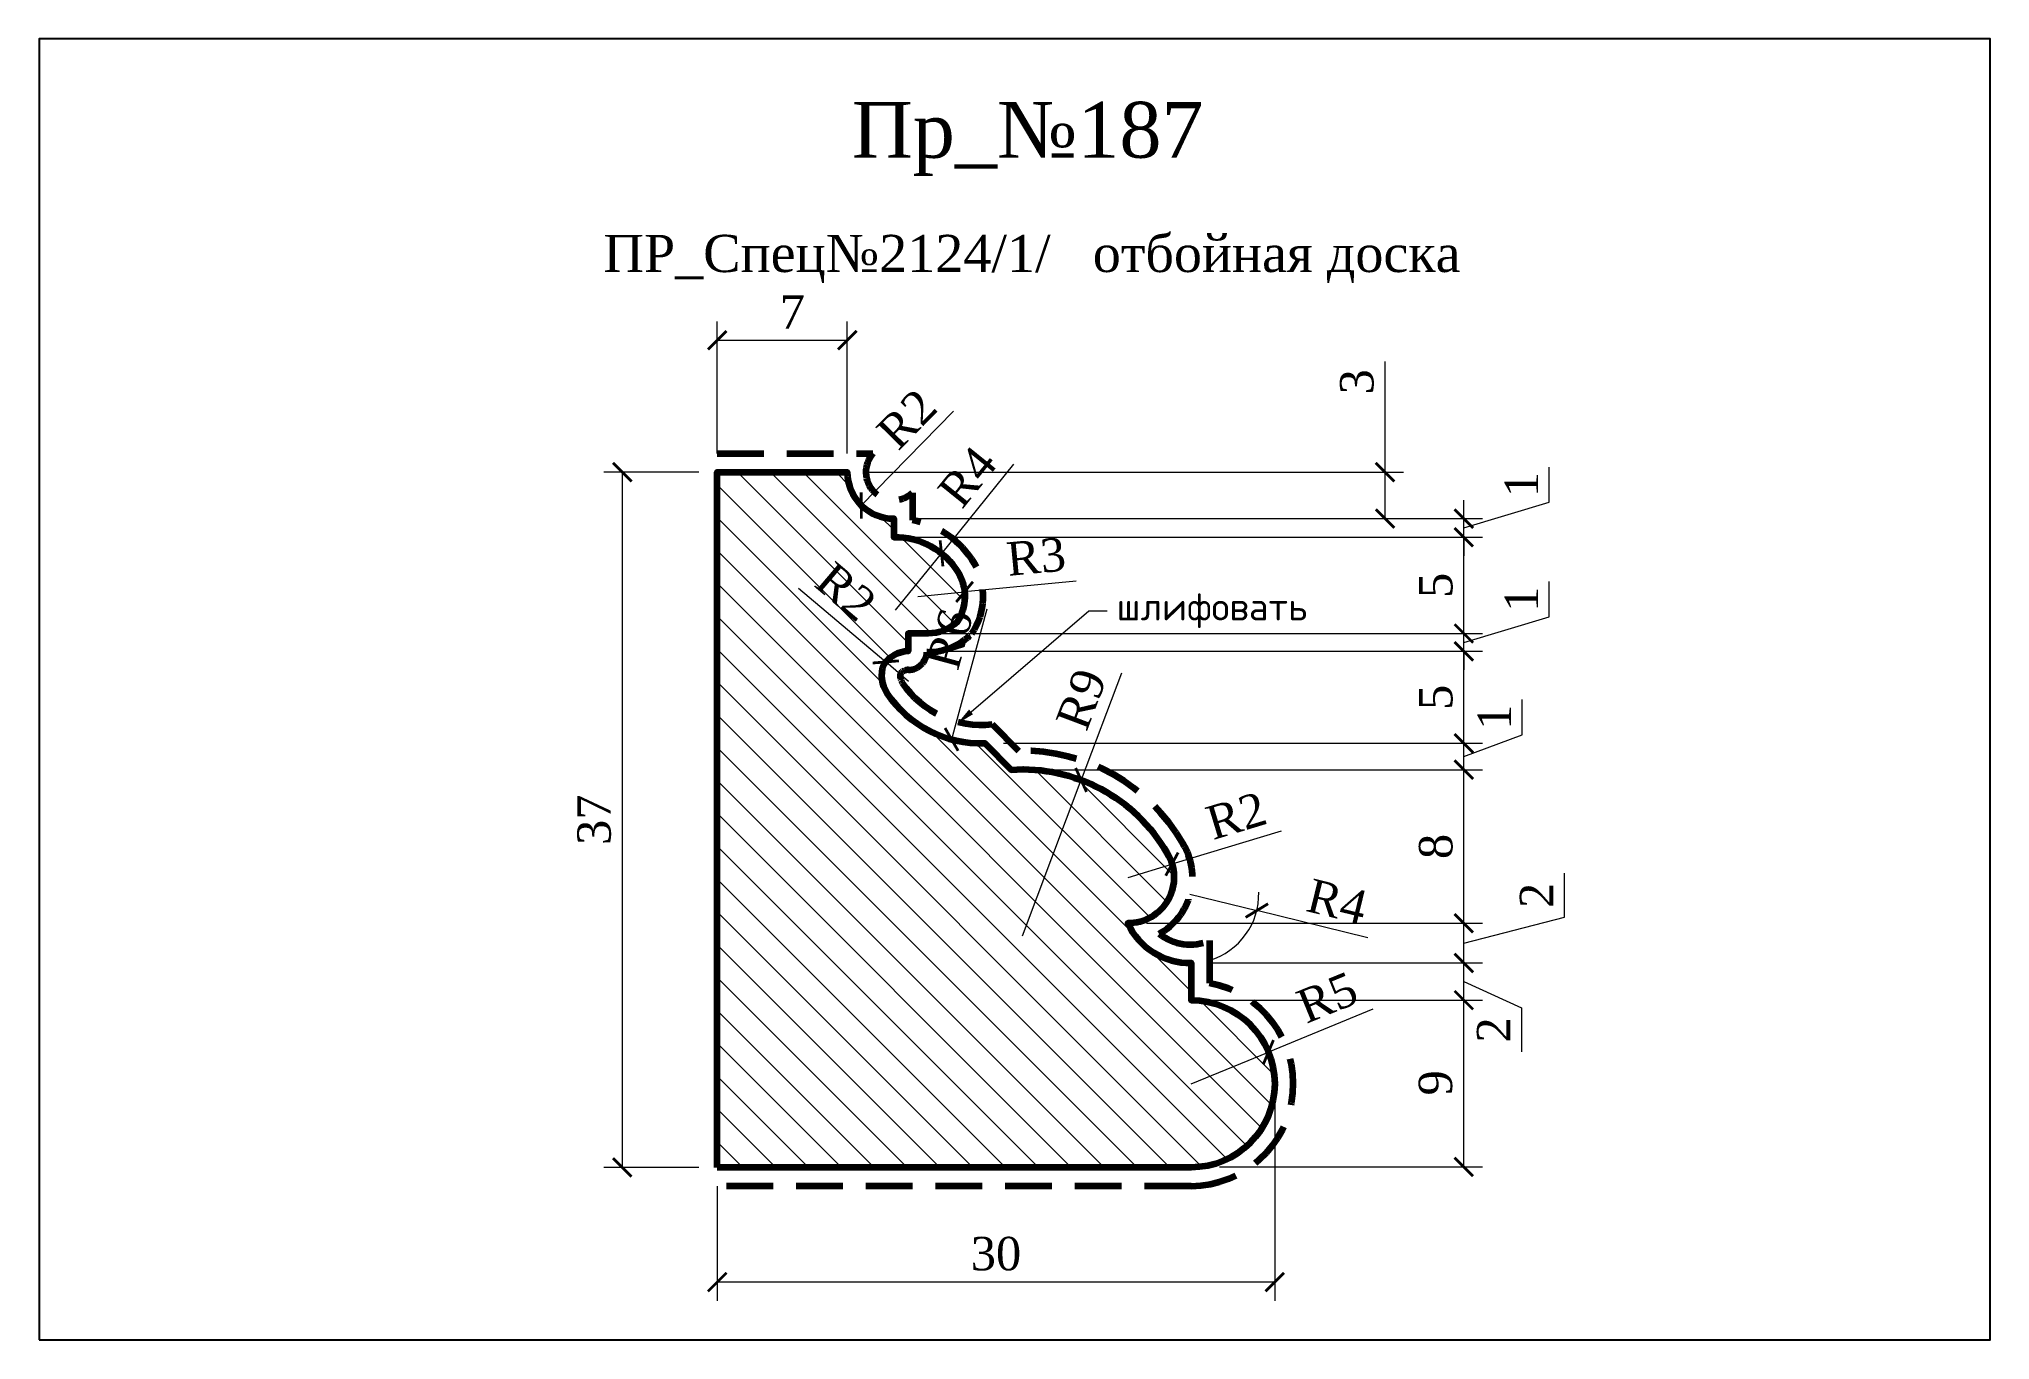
# Model space of a CAD drawing. Header units: millimetres. Extents: x 303856 to 303961, y -92145 to -92075.
import ezdxf
from ezdxf import colors
from ezdxf.entities.mleader import LeaderData, LeaderLine
from ezdxf.math import Vec2, Vec3

# ---------------------------------------------------------------- set-up
doc = ezdxf.new("R2010")
doc.units = ezdxf.units.MM
doc.header["$MEASUREMENT"] = 0
doc.linetypes.add('HIDDEN', pattern=[0.375, 0.25, -0.125])
doc.layers.add('Outside panel', color=7, linetype='Continuous', lineweight=18, true_color=0x7f5e57)
doc.layers.add('линия 50', color=1, linetype='Continuous', lineweight=211)
doc.layers.add('служебный слой РАЗМЕРЫ', color=7, linetype='Continuous', lineweight=9)
doc.layers.add('размеры в модели', color=7, linetype='Continuous')
doc.styles.add('ELECT', font='times.ttf')
doc.styles.get("Standard").update_dxf_attribs({"font": 'times.ttf'})
doc.styles.add('ЕСКД профили текст', font='isocpeur.ttf')
doc.dimstyles.new('M_1', dxfattribs={"dimtxt": 1.8, "dimasz": 1, "dimexe": 1, "dimexo": 1, "dimgap": 0.6, "dimtad": 1, "dimdec": 0, "dimdsep": 46, "dimtxsty": 'Standard', "dimblk": 'ARCHTICK', "dimcen": -5, "dimclrd": 7, "dimclre": 7, "dimclrt": 7, "dimadec": 0, "dimazin": 0, "dimtfac": 1, "dimtdec": 0, "dimtmove": 0, "dimatfit": 3, "dimfxl": 1, "dimtolj": 1, "dimtzin": 0, "dimlwd": 5, "dimlwe": 5, "dimarcsym": 0})

# ---------------------------------------------------------------- blocks, each defined once
blk = doc.blocks.new('_ArchTick')
at = {"color": 0, "linetype": 'ByBlock', "const_width": 0.15}
blk.add_lwpolyline([(-0.5, -0.5), (0.5, 0.5)], dxfattribs=at)
blk = doc.blocks.new('*D23')
at = {"layer": 'Defpoints', "color": 0, "ltscale": 1000, "transparency": 16777216}
for p in [(303902.35, -92100.81), (303933.03, -92100.81), (303902.35, -92101.81)]:
    blk.add_point(p, dxfattribs=at)
at = {"layer": 'размеры в модели', "color": 7, "lineweight": 5, "ltscale": 1000, "transparency": 16777216}
for p, q in [((303937.63, -92099.93), (303937.63, -92098.04)), ((303933.03, -92100.81), (303933.03, -92099.81)), ((303933.03, -92101.31), (303937.63, -92099.93)), ((303903.35, -92100.81), (303934.03, -92100.81)), ((303933.03, -92101.81), (303933.03, -92100.81)), ((303933.03, -92101.81), (303933.03, -92100.81)), ((303903.35, -92101.81), (303934.03, -92101.81)), ((303933.03, -92101.81), (303933.03, -92102.81))]:
    blk.add_line(p, q, dxfattribs=at)
for p, rotation in [((303933.03, -92100.81), 270), ((303933.03, -92101.81), 90)]:
    blk.add_blockref('_ArchTick', p, dxfattribs=dict(at, rotation=rotation))
at = {"layer": 'размеры в модели', "color": 7, "ltscale": 1000, "transparency": 16777216, "insert": (303936.13, -92098.98), "char_height": 1.8, "attachment_point": 5, "rotation": 90}
blk.add_mtext('\\A1;1', dxfattribs=at)
blk = doc.blocks.new('*D21')
at = {"layer": 'Defpoints', "color": 0, "ltscale": 1000, "transparency": 16777216}
for p in [(303903.13, -92106.99), (303933.03, -92106.99), (303903.13, -92107.95)]:
    blk.add_point(p, dxfattribs=at)
at = {"layer": 'размеры в модели', "color": 7, "lineweight": 5, "ltscale": 1000, "transparency": 16777216}
for p, q in [((303937.63, -92106.09), (303937.63, -92104.2)), ((303933.03, -92106.99), (303933.03, -92105.99)), ((303904.13, -92106.99), (303934.03, -92106.99)), ((303933.03, -92107.47), (303937.63, -92106.09)), ((303933.03, -92107.95), (303933.03, -92106.99)), ((303933.03, -92107.95), (303933.03, -92106.99)), ((303904.13, -92107.95), (303934.03, -92107.95)), ((303933.03, -92107.95), (303933.03, -92108.95))]:
    blk.add_line(p, q, dxfattribs=at)
for p, rotation in [((303933.03, -92106.99), 270), ((303933.03, -92107.95), 90)]:
    blk.add_blockref('_ArchTick', p, dxfattribs=dict(at, rotation=rotation))
at = {"layer": 'размеры в модели', "color": 7, "ltscale": 1000, "transparency": 16777216, "insert": (303936.13, -92105.14), "char_height": 1.8, "attachment_point": 5, "rotation": 90}
blk.add_mtext('\\A1;1', dxfattribs=at)
blk = doc.blocks.new('*D19')
at = {"layer": 'Defpoints', "color": 0, "ltscale": 1000, "transparency": 16777216}
for p in [(303907.25, -92112.9), (303933.03, -92112.9), (303908.67, -92114.32)]:
    blk.add_point(p, dxfattribs=at)
at = {"layer": 'размеры в модели', "color": 7, "lineweight": 5, "ltscale": 1000, "transparency": 16777216}
for p, q in [((303936.17, -92112.44), (303936.17, -92110.54)), ((303908.25, -92112.9), (303934.03, -92112.9)), ((303933.03, -92113.61), (303936.17, -92112.44)), ((303933.03, -92114.32), (303933.03, -92112.9)), ((303909.67, -92114.32), (303934.03, -92114.32))]:
    blk.add_line(p, q, dxfattribs=at)
for p, rotation in [((303933.03, -92112.9), 90), ((303933.03, -92114.32), 270)]:
    blk.add_blockref('_ArchTick', p, dxfattribs=dict(at, rotation=rotation))
at = {"layer": 'размеры в модели', "color": 7, "ltscale": 1000, "transparency": 16777216, "insert": (303934.67, -92111.49), "char_height": 1.8, "attachment_point": 5, "rotation": 90}
blk.add_mtext('\\A1;1', dxfattribs=at)
blk = doc.blocks.new('*D17')
at = {"layer": 'Defpoints', "color": 0, "ltscale": 1000, "transparency": 16777216}
for p in [(303914.96, -92122.58), (303933.03, -92122.58), (303918.35, -92124.72)]:
    blk.add_point(p, dxfattribs=at)
at = {"layer": 'размеры в модели', "color": 7, "lineweight": 5, "ltscale": 1000, "transparency": 16777216}
for p, q in [((303938.44, -92122.26), (303938.44, -92119.89)), ((303915.96, -92122.58), (303934.03, -92122.58)), ((303933.03, -92123.65), (303938.44, -92122.26)), ((303933.03, -92124.72), (303933.03, -92122.58)), ((303919.35, -92124.72), (303934.03, -92124.72))]:
    blk.add_line(p, q, dxfattribs=at)
for p, rotation in [((303933.03, -92122.58), 90), ((303933.03, -92124.72), 270)]:
    blk.add_blockref('_ArchTick', p, dxfattribs=dict(at, rotation=rotation))
at = {"layer": 'размеры в модели', "color": 7, "ltscale": 1000, "transparency": 16777216, "insert": (303936.94, -92121.08), "char_height": 1.8, "attachment_point": 5, "rotation": 90}
blk.add_mtext('\\A1;2', dxfattribs=at)
blk = doc.blocks.new('*D16')
at = {"layer": 'Defpoints', "color": 0, "ltscale": 1000, "transparency": 16777216}
for p in [(303918.35, -92124.72), (303933.03, -92124.72), (303918.35, -92126.72)]:
    blk.add_point(p, dxfattribs=at)
at = {"layer": 'размеры в модели', "color": 7, "lineweight": 5, "ltscale": 1000, "transparency": 16777216}
for p, q in [((303919.35, -92124.72), (303934.03, -92124.72)), ((303933.03, -92126.72), (303933.03, -92124.72)), ((303933.03, -92125.72), (303936.13, -92127.14)), ((303919.35, -92126.72), (303934.03, -92126.72)), ((303936.13, -92127.14), (303936.13, -92129.5))]:
    blk.add_line(p, q, dxfattribs=at)
for p, rotation in [((303933.03, -92124.72), 90), ((303933.03, -92126.72), 270)]:
    blk.add_blockref('_ArchTick', p, dxfattribs=dict(at, rotation=rotation))
at = {"layer": 'размеры в модели', "color": 7, "ltscale": 1000, "transparency": 16777216, "insert": (303934.63, -92128.32), "char_height": 1.8, "attachment_point": 5, "rotation": 90}
blk.add_mtext('\\A1;2', dxfattribs=at)
blk = doc.blocks.new('*D15')
at = {"layer": 'Defpoints', "color": 0, "ltscale": 1000, "transparency": 16777216}
for p in [(303918.35, -92126.72), (303933.03, -92126.72), (303918.88, -92135.69)]:
    blk.add_point(p, dxfattribs=at)
at = {"layer": 'размеры в модели', "color": 7, "lineweight": 5, "ltscale": 1000, "transparency": 16777216}
for p, q in [((303919.35, -92126.72), (303934.03, -92126.72)), ((303933.03, -92135.69), (303933.03, -92126.72)), ((303919.88, -92135.69), (303934.03, -92135.69))]:
    blk.add_line(p, q, dxfattribs=at)
for p, rotation in [((303933.03, -92126.72), 90), ((303933.03, -92135.69), 270)]:
    blk.add_blockref('_ArchTick', p, dxfattribs=dict(at, rotation=rotation))
at = {"layer": 'размеры в модели', "color": 7, "ltscale": 1000, "transparency": 16777216, "insert": (303931.51, -92131.17), "char_height": 1.8, "attachment_point": 5, "rotation": 90}
blk.add_mtext('\\A1;9', dxfattribs=at)
blk = doc.blocks.new('*D14')
at = {"layer": 'Defpoints', "color": 0, "ltscale": 1000, "transparency": 16777216}
for p in [(303899.85, -92098.31), (303902.35, -92100.81), (303928.79, -92100.81)]:
    blk.add_point(p, dxfattribs=at)
at = {"layer": 'размеры в модели', "color": 7, "lineweight": 5, "ltscale": 1000, "transparency": 16777216}
for p, q in [((303928.79, -92098.31), (303928.79, -92092.35)), ((303900.85, -92098.31), (303929.79, -92098.31)), ((303928.79, -92100.81), (303928.79, -92098.31)), ((303903.35, -92100.81), (303929.79, -92100.81))]:
    blk.add_line(p, q, dxfattribs=at)
for p, rotation in [((303928.79, -92098.31), 90), ((303928.79, -92100.81), 270)]:
    blk.add_blockref('_ArchTick', p, dxfattribs=dict(at, rotation=rotation))
at = {"layer": 'размеры в модели', "color": 7, "ltscale": 1000, "transparency": 16777216, "insert": (303927.28, -92093.45), "char_height": 1.8, "attachment_point": 5, "rotation": 90}
blk.add_mtext('\\A1;3', dxfattribs=at)
blk = doc.blocks.new('*D13')
at = {"layer": 'Defpoints', "color": 0, "ltscale": 1000, "transparency": 16777216}
for p in [(303906.16, -92104.75), (303903.64, -92105)]:
    blk.add_point(p, dxfattribs=at)
at = {"layer": 'размеры в модели', "color": 7, "lineweight": 5, "ltscale": 1000, "transparency": 16777216}
for p in [(303903.64, -92105), (303912.17, -92104.18)]:
    blk.add_line(p, (303906.16, -92104.75), dxfattribs=at)
at = {"layer": 'размеры в модели', "color": 7, "lineweight": 5, "ltscale": 1000, "transparency": 16777216, "rotation": 185.4526004736662}
blk.add_blockref('_ArchTick', (303906.16, -92104.75), dxfattribs=at)
at = {"layer": 'размеры в модели', "color": 7, "ltscale": 1000, "transparency": 16777216, "insert": (303910.01, -92102.86), "char_height": 1.8, "attachment_point": 5, "rotation": 5.4526}
blk.add_mtext('\\A1;R3', dxfattribs=at)
blk = doc.blocks.new('*D12')
at = {"layer": 'Defpoints', "color": 0, "ltscale": 1000, "transparency": 16777216}
for p in [(303904.92, -92102.68), (303902.45, -92105.74)]:
    blk.add_point(p, dxfattribs=at)
at = {"layer": 'размеры в модели', "color": 7, "lineweight": 5, "ltscale": 1000, "transparency": 16777216}
for p in [(303908.79, -92097.88), (303902.45, -92105.74)]:
    blk.add_line(p, (303904.92, -92102.68), dxfattribs=at)
at = {"layer": 'размеры в модели', "color": 7, "lineweight": 5, "ltscale": 1000, "transparency": 16777216, "rotation": 231.1443585872574}
blk.add_blockref('_ArchTick', (303904.92, -92102.68), dxfattribs=at)
at = {"layer": 'размеры в модели', "color": 7, "ltscale": 1000, "transparency": 16777216, "insert": (303906.31, -92098.56), "char_height": 1.8, "attachment_point": 5, "rotation": 51.1444}
blk.add_mtext('\\A1;R4', dxfattribs=at)
blk = doc.blocks.new('*D11')
at = {"layer": 'Defpoints', "color": 0, "ltscale": 1000, "transparency": 16777216}
for p in [(303922.51, -92129.52), (303918.35, -92131.22)]:
    blk.add_point(p, dxfattribs=at)
at = {"layer": 'размеры в модели', "color": 7, "lineweight": 5, "ltscale": 1000, "transparency": 16777216}
for p in [(303928.14, -92127.21), (303918.35, -92131.22)]:
    blk.add_line(p, (303922.51, -92129.52), dxfattribs=at)
at = {"layer": 'размеры в модели', "color": 7, "lineweight": 5, "ltscale": 1000, "transparency": 16777216, "rotation": 202.2623123261217}
blk.add_blockref('_ArchTick', (303922.51, -92129.52), dxfattribs=at)
at = {"layer": 'размеры в модели', "color": 7, "ltscale": 1000, "transparency": 16777216, "insert": (303925.68, -92126.58), "char_height": 1.8, "attachment_point": 5, "rotation": 22.2623}
blk.add_mtext('\\A1;R5', dxfattribs=at)
blk = doc.blocks.new('*D10')
at = {"layer": 'Defpoints', "color": 0, "ltscale": 1000, "transparency": 16777216}
for p in [(303918.29, -92121.02), (303921.89, -92121.9)]:
    blk.add_point(p, dxfattribs=at)
at = {"layer": 'размеры в модели', "color": 7, "lineweight": 5, "ltscale": 1000, "transparency": 16777216}
for p in [(303918.29, -92121.02), (303927.87, -92123.36)]:
    blk.add_line(p, (303921.89, -92121.9), dxfattribs=at)
blk.add_arc((303918.29, -92121.02), 3.7, 286.336, 1.7468, dxfattribs=at)
at = {"layer": 'размеры в модели', "color": 7, "lineweight": 5, "ltscale": 1000, "transparency": 16777216, "rotation": 166.2633546905368}
blk.add_blockref('_ArchTick', (303921.89, -92121.9), dxfattribs=at)
at = {"layer": 'размеры в модели', "color": 7, "ltscale": 1000, "transparency": 16777216, "insert": (303926.21, -92121.41), "char_height": 1.8, "attachment_point": 5, "rotation": 346.2634}
blk.add_mtext('\\A1;R4', dxfattribs=at)
blk = doc.blocks.new('*D9')
at = {"layer": 'Defpoints', "color": 0, "ltscale": 1000, "transparency": 16777216}
for p in [(303917.32, -92119.4), (303914.96, -92120.12)]:
    blk.add_point(p, dxfattribs=at)
at = {"layer": 'размеры в модели', "color": 7, "lineweight": 5, "ltscale": 1000, "transparency": 16777216}
for p in [(303923.2, -92117.62), (303914.96, -92120.12)]:
    blk.add_line(p, (303917.32, -92119.4), dxfattribs=at)
at = {"layer": 'размеры в модели', "color": 7, "lineweight": 5, "ltscale": 1000, "transparency": 16777216, "rotation": 196.8692518437327}
blk.add_blockref('_ArchTick', (303917.32, -92119.4), dxfattribs=at)
at = {"layer": 'размеры в модели', "color": 7, "ltscale": 1000, "transparency": 16777216, "insert": (303920.78, -92116.79), "char_height": 1.8, "attachment_point": 5, "rotation": 16.8693}
blk.add_mtext('\\A1;R2', dxfattribs=at)
blk = doc.blocks.new('*D8')
at = {"layer": 'Defpoints', "color": 0, "ltscale": 1000, "transparency": 16777216}
for p in [(303912.43, -92114.87), (303909.27, -92123.26)]:
    blk.add_point(p, dxfattribs=at)
at = {"layer": 'размеры в модели', "color": 7, "lineweight": 5, "ltscale": 1000, "transparency": 16777216}
for p in [(303914.6, -92109.13), (303909.27, -92123.26)]:
    blk.add_line(p, (303912.43, -92114.87), dxfattribs=at)
at = {"layer": 'размеры в модели', "color": 7, "lineweight": 5, "ltscale": 1000, "transparency": 16777216, "rotation": 249.3390294971265}
blk.add_blockref('_ArchTick', (303912.43, -92114.87), dxfattribs=at)
at = {"layer": 'размеры в модели', "color": 7, "ltscale": 1000, "transparency": 16777216, "insert": (303912.45, -92110.53), "char_height": 1.8, "attachment_point": 5, "rotation": 69.339}
blk.add_mtext('\\A1;R9', dxfattribs=at)
blk = doc.blocks.new('*D7')
at = {"layer": 'Defpoints', "color": 0, "ltscale": 1000, "transparency": 16777216}
for p in [(303907.07, -92106.76), (303905.46, -92112.69)]:
    blk.add_point(p, dxfattribs=at)
at = {"layer": 'размеры в модели', "color": 7, "lineweight": 5, "ltscale": 1000, "transparency": 16777216}
blk.add_line((303907.36, -92105.68), (303905.46, -92112.69), dxfattribs=at)
at = {"layer": 'размеры в модели', "color": 7, "lineweight": 5, "ltscale": 1000, "transparency": 16777216, "rotation": 254.8505942103329}
blk.add_blockref('_ArchTick', (303905.46, -92112.69), dxfattribs=at)
at = {"layer": 'размеры в модели', "color": 7, "ltscale": 1000, "transparency": 16777216, "insert": (303905.36, -92107.29), "char_height": 1.8, "attachment_point": 5, "rotation": 74.8506}
blk.add_mtext('\\A1;R6', dxfattribs=at)
blk = doc.blocks.new('*D6')
at = {"layer": 'Defpoints', "color": 0, "ltscale": 1000, "transparency": 16777216}
for p in [(303901.92, -92108.52), (303903.15, -92109.57)]:
    blk.add_point(p, dxfattribs=at)
at = {"layer": 'размеры в модели', "color": 7, "lineweight": 5, "ltscale": 1000, "transparency": 16777216}
for p in [(303897.23, -92104.55), (303903.15, -92109.57)]:
    blk.add_line(p, (303901.92, -92108.52), dxfattribs=at)
at = {"layer": 'размеры в модели', "color": 7, "lineweight": 5, "ltscale": 1000, "transparency": 16777216, "rotation": 319.701319339995}
blk.add_blockref('_ArchTick', (303901.92, -92108.52), dxfattribs=at)
at = {"layer": 'размеры в модели', "color": 7, "ltscale": 1000, "transparency": 16777216, "insert": (303899.78, -92104.74), "char_height": 1.8, "attachment_point": 5, "rotation": 319.7013}
blk.add_mtext('\\A1;R2', dxfattribs=at)
blk = doc.blocks.new('*D5')
at = {"layer": 'Defpoints', "color": 0, "ltscale": 1000, "transparency": 16777216}
for p in [(303902.35, -92098.31), (303900.6, -92100.1)]:
    blk.add_point(p, dxfattribs=at)
at = {"layer": 'размеры в модели', "color": 7, "lineweight": 5, "ltscale": 1000, "transparency": 16777216}
blk.add_line((303905.57, -92095.02), (303900.6, -92100.1), dxfattribs=at)
at = {"layer": 'размеры в модели', "color": 7, "lineweight": 5, "ltscale": 1000, "transparency": 16777216, "rotation": 225.5967482503007}
blk.add_blockref('_ArchTick', (303900.6, -92100.1), dxfattribs=at)
at = {"layer": 'размеры в модели', "color": 7, "ltscale": 1000, "transparency": 16777216, "insert": (303903.05, -92095.45), "char_height": 1.8, "attachment_point": 5, "rotation": 45.5967}
blk.add_mtext('\\A1;R2', dxfattribs=at)
blk = doc.blocks.new('*D4')
at = {"layer": 'Defpoints', "color": 0, "ltscale": 1000, "transparency": 16777216}
for p in [(303899.85, -92091.21), (303892.85, -92098.31), (303899.85, -92098.31)]:
    blk.add_point(p, dxfattribs=at)
at = {"layer": 'размеры в модели', "color": 7, "lineweight": 5, "ltscale": 1000, "transparency": 16777216}
for p, q in [((303892.85, -92097.31), (303892.85, -92090.21)), ((303899.85, -92097.31), (303899.85, -92090.21)), ((303892.85, -92091.21), (303899.85, -92091.21))]:
    blk.add_line(p, q, dxfattribs=at)
at = {"layer": 'размеры в модели', "color": 7, "lineweight": 5, "ltscale": 1000, "transparency": 16777216, "rotation": 180}
blk.add_blockref('_ArchTick', (303892.85, -92091.21), dxfattribs=at)
at = {"layer": 'размеры в модели', "color": 7, "lineweight": 5, "ltscale": 1000, "transparency": 16777216}
blk.add_blockref('_ArchTick', (303899.85, -92091.21), dxfattribs=at)
at = {"layer": 'размеры в модели', "color": 7, "ltscale": 1000, "transparency": 16777216, "insert": (303896.89, -92089.69), "char_height": 1.8, "attachment_point": 5}
blk.add_mtext('\\A1;7', dxfattribs=at)
blk = doc.blocks.new('*D2')
at = {"layer": 'Defpoints', "color": 0, "ltscale": 1000, "transparency": 16777216}
for p in [(303922.85, -92131.22), (303892.85, -92135.72), (303892.85, -92141.89)]:
    blk.add_point(p, dxfattribs=at)
at = {"layer": 'размеры в модели', "color": 7, "lineweight": 5, "ltscale": 1000, "transparency": 16777216}
for p, q in [((303922.85, -92132.22), (303922.85, -92142.89)), ((303892.85, -92136.72), (303892.85, -92142.89)), ((303922.85, -92141.89), (303892.85, -92141.89))]:
    blk.add_line(p, q, dxfattribs=at)
at = {"layer": 'размеры в модели', "color": 7, "lineweight": 5, "ltscale": 1000, "transparency": 16777216, "rotation": 180}
blk.add_blockref('_ArchTick', (303892.85, -92141.89), dxfattribs=at)
at = {"layer": 'размеры в модели', "color": 7, "lineweight": 5, "ltscale": 1000, "transparency": 16777216}
blk.add_blockref('_ArchTick', (303922.85, -92141.89), dxfattribs=at)
at = {"layer": 'размеры в модели', "color": 7, "ltscale": 1000, "transparency": 16777216, "insert": (303907.85, -92140.37), "char_height": 1.8, "attachment_point": 5}
blk.add_mtext('\\A1;30', dxfattribs=at)
blk = doc.blocks.new('*D3')
at = {"layer": 'Defpoints', "color": 0, "ltscale": 1000, "transparency": 16777216}
for p in [(303892.85, -92098.31), (303887.74, -92135.72), (303892.85, -92135.72)]:
    blk.add_point(p, dxfattribs=at)
at = {"layer": 'размеры в модели', "color": 7, "lineweight": 5, "ltscale": 1000, "transparency": 16777216}
for p, q in [((303891.85, -92098.31), (303886.74, -92098.31)), ((303887.74, -92098.31), (303887.74, -92135.72)), ((303891.85, -92135.72), (303886.74, -92135.72))]:
    blk.add_line(p, q, dxfattribs=at)
for p, rotation in [((303887.74, -92098.31), 90), ((303887.74, -92135.72), 270)]:
    blk.add_blockref('_ArchTick', p, dxfattribs=dict(at, rotation=rotation))
at = {"layer": 'размеры в модели', "color": 7, "ltscale": 1000, "transparency": 16777216, "insert": (303886.23, -92117.01), "char_height": 1.8, "attachment_point": 5, "rotation": 90}
blk.add_mtext('\\A1;37', dxfattribs=at)

msp = doc.modelspace()

# ---------------------------------------------------------------- hatches: boundary and pattern name
at = {"layer": 'Outside panel', "ltscale": 1000}
h = msp.add_hatch(dxfattribs=at)
h.set_pattern_fill('ANSI31', color=256, scale=10, angle=90)
h.set_pattern_definition([(135, (-7271.1312, 5264.1856), (-0.8838834765, -0.8838834765), [])])
h.paths.add_polyline_path([(303892.85, -92098.31), (303899.85, -92098.31, 0.414214), (303902.35, -92100.81), (303902.35, -92101.81, -0.271541), (303905.83, -92103.73, -0.279853), (303905.78, -92106.35, -0.194063), (303904.2, -92106.99), (303903.13, -92106.99), (303903.13, -92107.95, 0.250459), (303901.79, -92108.69, 0.241112), (303901.98, -92110.2, 0.256849), (303907.25, -92112.9), (303908.67, -92114.32, -0.287033), (303917.05, -92118.8, -0.593518), (303914.94, -92122.58, 0.295527), (303918.35, -92124.72), (303918.35, -92126.72, -1), (303918.35, -92135.72), (303892.85, -92135.72)])

# ---------------------------------------------------------------- linework, layer by layer
at = {"color": 6, "ltscale": 1000}
msp.add_lwpolyline([(303856.35, -92145), (303961.35, -92145), (303961.35, -92075), (303856.35, -92075)], close=True, dxfattribs=at)
at = {"layer": 'линия 50', "color": 1, "linetype": 'HIDDEN', "ltscale": 10, "true_color": 0xff0909}
msp.add_lwpolyline([(303892.85, -92097.31), (303901.23, -92097.31, 0.945824), (303903.35, -92099.43), (303903.35, -92100.89, -0.216387), (303906.69, -92103.22, -0.289393), (303906.55, -92106.99, -0.203607), (303904.2, -92107.99), (303904.13, -92107.99, -0.399228), (303903.14, -92108.95, 0.202199), (303902.7, -92109.14, 0.195158), (303902.81, -92109.64, 0.27862), (303907.64, -92111.87), (303909.06, -92113.3, -0.273946), (303917.91, -92118.29, -0.429408), (303916.63, -92123.15, 0.271783), (303919.35, -92123.51), (303919.35, -92125.81, -0.91252), (303918.35, -92136.72), (303892.85, -92136.72)], format="xyb", dxfattribs=at)
at = {"layer": 'линия 50', "color": 7}
msp.add_lwpolyline([(303892.85, -92135.72), (303892.85, -92098.31), (303899.85, -92098.31, 0.414214), (303902.35, -92100.81), (303902.35, -92101.81, -0.271541), (303905.83, -92103.73, -0.279853), (303905.78, -92106.35, -0.194063), (303904.2, -92106.99), (303903.13, -92106.99), (303903.13, -92107.95, 0.250459), (303901.79, -92108.69, 0.240526), (303901.98, -92110.2, 0.25701), (303907.25, -92112.9), (303908.67, -92114.32, -0.287033), (303917.05, -92118.8, -0.593518), (303914.94, -92122.58, 0.295527), (303918.35, -92124.72), (303918.35, -92126.72, -1), (303918.35, -92135.72)], format="xyb", close=True, dxfattribs=at)

# ---------------------------------------------------------------- texts
at = {"color": 5, "ltscale": 1000, "style": 'ELECT'}
msp.add_text('Пр_№187', height=3, dxfattribs=at).set_placement((303900.1, -92081.39))
at = {"color": 7, "ltscale": 1000, "style": 'ELECT'}
msp.add_text('ПР_Спец№2124/1/   отбойная доска', height=2, dxfattribs=at).set_placement((303886.72, -92087.54))

# ---------------------------------------------------------------- dimensions: what is measured, and where the dimension line sits
at = {"layer": 'размеры в модели', "color": 5, "ltscale": 1000}
dim = msp.add_linear_dim(base=(303899.85, -92091.21), p1=(303892.85, -92098.31), p2=(303899.85, -92098.31), dimstyle='M_1', dxfattribs=at)
dim.commit()
dim.dimension.update_dxf_attribs({"geometry": '*D4', "text_midpoint": (303896.89, -92091.21), "dimtype": 128})
for base, p1, p2, angle, picture, middle in [((303928.79276481, -92100.80956962), (303899.8456677, -92098.30956962), (303902.3456677, -92100.80956962), 90, '*D14', (303928.79276481, -92093.45450943)), ((303933.03, -92112.9), (303908.67, -92114.32), (303907.25, -92112.9), 90, '*D19', (303936.17, -92111.84)), ((303933.03, -92122.58), (303918.35, -92124.72), (303914.96, -92122.58), 90, '*D17', (303938.44, -92121.66)), ((303933.03, -92124.72), (303918.35, -92126.72), (303918.35, -92124.72), 90, '*D16', (303936.13, -92127.74)), ((303933.03, -92126.72), (303918.88, -92135.69), (303918.35, -92126.72), 90, '*D15', (303933.03, -92131.17)), ((303892.85, -92141.89), (303922.85, -92131.22), (303892.85, -92135.72), 180, '*D2', (303907.85, -92141.89))]:
    dim = msp.add_linear_dim(base=base, p1=p1, p2=p2, angle=angle, dimstyle='M_1', dxfattribs=at)
    dim.commit()
    dim.dimension.update_dxf_attribs({"geometry": picture, "text_midpoint": middle, "dimtype": 128})
for center, mpoint, picture, middle in [((303902.34567, -92098.30957), (303900.59641, -92100.09565), '*D5', (303904.12096, -92096.49691)), ((303907.07, -92106.76), (303905.46, -92112.69), '*D7', (303906.82, -92107.68))]:
    dim = msp.add_radius_dim(center=center, mpoint=mpoint, dimstyle='M_1', dxfattribs=at)
    dim.commit()
    dim.dimension.update_dxf_attribs({"geometry": picture, "text_midpoint": middle, "dimtype": 132})
for center, mpoint, picture, middle in [((303902.45, -92105.74), (303904.92, -92102.68), '*D12', (303906.31, -92098.56)), ((303903.64, -92105), (303906.16, -92104.75), '*D13', (303910.01, -92102.86)), ((303903.15, -92109.57), (303901.92, -92108.52), '*D6', (303899.78, -92104.74)), ((303909.27, -92123.26), (303912.43, -92114.87), '*D8', (303912.45, -92110.53)), ((303914.96, -92120.12), (303917.32, -92119.4), '*D9', (303920.78, -92116.79)), ((303918.29, -92121.02), (303921.89, -92121.9), '*D10', (303926.21, -92121.41)), ((303918.345668, -92131.220253), (303922.510234, -92129.515439), '*D11', (303925.675398, -92126.582098))]:
    dim = msp.add_radius_dim(center=center, mpoint=mpoint, dimstyle='M_1', dxfattribs=at)
    dim.commit()
    dim.dimension.update_dxf_attribs({"geometry": picture, "text_midpoint": middle})
for base, p1, p2, picture, middle in [((303887.74, -92135.72), (303892.85, -92098.31), (303892.85, -92135.72), '*D3', (303886.23, -92117.01)), ((303933.03, -92100.81), (303902.35, -92101.81), (303902.35, -92100.81), '*D23', (303936.13, -92099.33)), ((303933.03, -92106.99), (303903.13, -92107.95), (303903.13, -92106.99), '*D21', (303936.13, -92105.49))]:
    dim = msp.add_linear_dim(base=base, p1=p1, p2=p2, angle=90, dimstyle='M_1', dxfattribs=at)
    dim.commit()
    dim.dimension.update_dxf_attribs({"geometry": picture, "text_midpoint": middle})
for base, p1, p2 in [((303933.03, -92101.81), (303903.13, -92106.99), (303902.35, -92101.81)), ((303933.03, -92107.95), (303907.25, -92112.9), (303903.13, -92107.95)), ((303933.03, -92114.32), (303914.96, -92122.58), (303908.67, -92114.32))]:
    msp.add_linear_dim(base=base, p1=p1, p2=p2, angle=90, dimstyle='M_1', dxfattribs=at).render()

# ---------------------------------------------------------------- leaders
at = {"layer": 'служебный слой РАЗМЕРЫ'}
ml = msp.add_multileader_mtext('Standard', dxfattribs=at)
ml.set_content('\\A1;шлифовать', color=256, style='ЕСКД профили текст')
ml.set_leader_properties(color=256, linetype='ByLayer', lineweight=-1)
ml.build(insert=Vec2(0, 0))
ml.multileader.update_dxf_attribs({"dogleg_length": 1, "arrow_head_size": 1})
ctx = ml.context
ctx.base_point, ctx.char_height, ctx.arrow_head_size, ctx.landing_gap_size, ctx.plane_origin = Vec3(303913.84, -92105.77), 1.5, 1, 0.5, Vec3(303932.88, -92074.91)
notes = []
notes.append((ctx, [(1, (1, 1, 0), (303912.84, -92105.77), (1, 0), 1, [(0, [(303905.75, -92111.86)], 0, [])])]))
ctx.mtext.insert, ctx.mtext.flow_direction = Vec3(303914.34, -92104.79), 5
for ctx, leaders in notes:
    for number, flags, end, landing, length, lines in leaders:
        leader = LeaderData()
        leader.index, (leader.has_last_leader_line, leader.has_dogleg_vector, leader.attachment_direction) = number, flags
        leader.last_leader_point, leader.dogleg_vector, leader.dogleg_length = Vec3(end), Vec3(landing), length
        for number, points, colour, breaks in lines:
            line = LeaderLine()
            line.index, line.vertices, line.color, line.breaks = number, Vec3.list(points), colors.encode_raw_color(colour), breaks
            leader.lines.append(line)
        ctx.leaders.append(leader)

doc.saveas('drawing.dxf')
